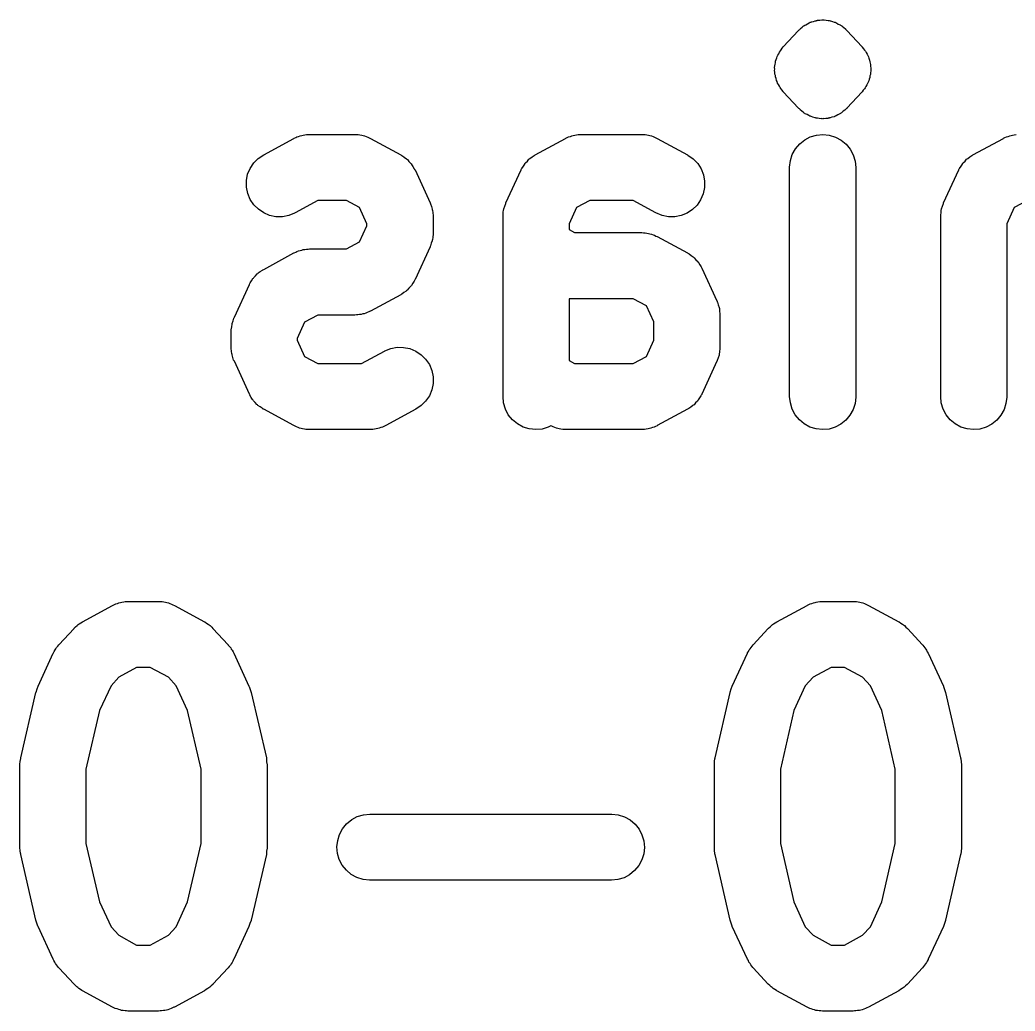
# Model space of a CAD drawing. Extents: x 69 to 230, y -100 to -50.
# Drawn here: x 106.575 to 110.343, y -59.063 to -55.313 of the extents above; entities that cross this region are included whole.
import ezdxf

# ---------------------------------------------------------------- set-up
doc = ezdxf.new("R2010")
doc.units = 0
doc.layers.add('BLACK', color=7, linetype='CONTINUOUS')

msp = doc.modelspace()

# ---------------------------------------------------------------- linework, layer by layer
at = {"layer": 'BLACK', "linetype": 'CONTINUOUS'}
for p, q in [((109.53, -55.3457), (109.536, -55.3411)), ((109.536, -55.3411), (109.542, -55.3361)), ((109.542, -55.3361), (109.544, -55.3349)), ((109.544, -55.3349), (109.546, -55.3335)), ((109.546, -55.3335), (109.548, -55.3324)), ((109.548, -55.3324), (109.55, -55.3311)), ((109.55, -55.3311), (109.557, -55.3278)), ((109.557, -55.3278), (109.563, -55.324)), ((109.563, -55.324), (109.565, -55.3233)), ((109.565, -55.3233), (109.567, -55.3222)), ((109.567, -55.3222), (109.57, -55.3216)), ((109.57, -55.3216), (109.572, -55.3206)), ((109.572, -55.3206), (109.579, -55.3187)), ((109.579, -55.3187), (109.586, -55.3162)), ((109.586, -55.3162), (109.589, -55.316)), ((109.589, -55.316), (109.591, -55.3153)), ((109.591, -55.3153), (109.593, -55.3151)), ((109.593, -55.3151), (109.595, -55.3145)), ((109.595, -55.3145), (109.603, -55.3141)), ((109.603, -55.3141), (109.611, -55.3131)), ((109.611, -55.3131), (109.613, -55.3133)), ((109.613, -55.3133), (109.615, -55.3131)), ((109.615, -55.3131), (109.617, -55.3133)), ((109.617, -55.3133), (109.62, -55.3132)), ((109.62, -55.3132), (109.627, -55.3143)), ((109.627, -55.3143), (109.635, -55.3148)), ((109.635, -55.3148), (109.637, -55.3154)), ((109.637, -55.3154), (109.639, -55.3156)), ((109.639, -55.3156), (109.642, -55.3163)), ((109.642, -55.3163), (109.644, -55.3166)), ((109.644, -55.3166), (109.651, -55.3192)), ((109.651, -55.3192), (109.658, -55.3212)), ((109.658, -55.3212), (109.661, -55.3222)), ((109.661, -55.3222), (109.663, -55.3229)), ((109.663, -55.3229), (109.665, -55.3239)), ((109.665, -55.3239), (109.667, -55.3247)), ((109.667, -55.3247), (109.673, -55.3286)), ((109.673, -55.3286), (109.68, -55.332)), ((109.68, -55.332), (109.682, -55.3334)), ((109.682, -55.3334), (109.684, -55.3345)), ((109.684, -55.3345), (109.686, -55.3359)), ((109.686, -55.3359), (109.688, -55.3371)), ((109.688, -55.3371), (109.694, -55.3422)), ((109.694, -55.3422), (109.7, -55.3468)), ((109.465, -55.4152), (109.522, -55.3533)), ((109.522, -55.3533), (109.524, -55.352)), ((109.524, -55.352), (109.525, -55.3505)), ((109.525, -55.3505), (109.527, -55.3488)), ((109.527, -55.3488), (109.529, -55.3473)), ((109.529, -55.3473), (109.53, -55.3457)), ((109.7, -55.3468), (109.701, -55.3486)), ((109.701, -55.3486), (109.703, -55.35)), ((109.703, -55.35), (109.704, -55.3518)), ((109.704, -55.3518), (109.706, -55.3533)), ((109.706, -55.3533), (109.763, -55.4152)), ((109.461, -55.4206), (109.465, -55.4152)), ((109.763, -55.4152), (109.764, -55.4165)), ((109.764, -55.4165), (109.768, -55.422)), ((109.438, -55.4632), (109.44, -55.4566)), ((109.44, -55.4566), (109.442, -55.4517)), ((109.442, -55.4517), (109.444, -55.4466)), ((109.444, -55.4466), (109.448, -55.4408)), ((109.448, -55.4408), (109.451, -55.4347)), ((109.451, -55.4347), (109.454, -55.4303)), ((109.454, -55.4303), (109.457, -55.4257)), ((109.457, -55.4257), (109.461, -55.4206)), ((109.768, -55.422), (109.773, -55.4271)), ((109.773, -55.4271), (109.776, -55.4318)), ((109.776, -55.4318), (109.779, -55.4362)), ((109.779, -55.4362), (109.782, -55.4423)), ((109.782, -55.4423), (109.785, -55.4482)), ((109.785, -55.4482), (109.787, -55.4533)), ((109.787, -55.4533), (109.789, -55.4583)), ((109.432, -55.4937), (109.433, -55.487)), ((109.433, -55.4991), (109.432, -55.4937)), ((109.433, -55.487), (109.434, -55.4802)), ((109.434, -55.4802), (109.435, -55.475)), ((109.435, -55.475), (109.436, -55.4696)), ((109.436, -55.4696), (109.438, -55.4632)), ((109.789, -55.4583), (109.791, -55.4648)), ((109.791, -55.4648), (109.793, -55.4713)), ((109.793, -55.4713), (109.794, -55.4767)), ((109.794, -55.4767), (109.795, -55.4819)), ((109.795, -55.4819), (109.795, -55.4887)), ((109.795, -55.4887), (109.796, -55.4954)), ((109.432, -55.5046), (109.433, -55.4991)), ((109.433, -55.5113), (109.432, -55.5046)), ((109.433, -55.5181), (109.433, -55.5113)), ((109.435, -55.5233), (109.433, -55.5181)), ((109.435, -55.5287), (109.435, -55.5233)), ((109.438, -55.5352), (109.435, -55.5287)), ((109.793, -55.5304), (109.79, -55.5368)), ((109.795, -55.5198), (109.793, -55.525)), ((109.793, -55.525), (109.793, -55.5304)), ((109.796, -55.5063), (109.795, -55.513)), ((109.795, -55.513), (109.795, -55.5198)), ((109.796, -55.4954), (109.796, -55.5009)), ((109.796, -55.5009), (109.796, -55.5063)), ((109.439, -55.5417), (109.438, -55.5352)), ((109.442, -55.5467), (109.439, -55.5417)), ((109.443, -55.5518), (109.442, -55.5467)), ((109.447, -55.5577), (109.443, -55.5518)), ((109.45, -55.5638), (109.447, -55.5577)), ((109.453, -55.5682), (109.45, -55.5638)), ((109.456, -55.5729), (109.453, -55.5682)), ((109.775, -55.5697), (109.772, -55.5743)), ((109.778, -55.5653), (109.775, -55.5697)), ((109.781, -55.5592), (109.778, -55.5653)), ((109.784, -55.5534), (109.781, -55.5592)), ((109.786, -55.5483), (109.784, -55.5534)), ((109.789, -55.5434), (109.786, -55.5483)), ((109.79, -55.5368), (109.789, -55.5434)), ((109.46, -55.578), (109.456, -55.5729)), ((109.464, -55.5835), (109.46, -55.578)), ((109.465, -55.5848), (109.464, -55.5835)), ((109.522, -55.6467), (109.465, -55.5848)), ((109.763, -55.5848), (109.706, -55.6467)), ((109.767, -55.5794), (109.763, -55.5848)), ((109.772, -55.5743), (109.767, -55.5794)), ((109.524, -55.6482), (109.522, -55.6467)), ((109.526, -55.65), (109.524, -55.6482)), ((109.527, -55.6514), (109.526, -55.65)), ((109.529, -55.6532), (109.527, -55.6514)), ((109.535, -55.6578), (109.529, -55.6532)), ((109.541, -55.6629), (109.535, -55.6578)), ((109.543, -55.6641), (109.541, -55.6629)), ((109.544, -55.6655), (109.543, -55.6641)), ((109.546, -55.6666), (109.544, -55.6655)), ((109.548, -55.668), (109.546, -55.6666)), ((109.555, -55.6714), (109.548, -55.668)), ((109.562, -55.6753), (109.555, -55.6714)), ((109.564, -55.676), (109.562, -55.6753)), ((109.566, -55.6771), (109.564, -55.676)), ((109.568, -55.6778), (109.566, -55.6771)), ((109.57, -55.6788), (109.568, -55.6778)), ((109.577, -55.6808), (109.57, -55.6788)), ((109.585, -55.6834), (109.577, -55.6808)), ((109.587, -55.6837), (109.585, -55.6834)), ((109.649, -55.6813), (109.642, -55.6838)), ((109.657, -55.6794), (109.649, -55.6813)), ((109.659, -55.6784), (109.657, -55.6794)), ((109.661, -55.6778), (109.659, -55.6784)), ((109.663, -55.6767), (109.661, -55.6778)), ((109.665, -55.676), (109.663, -55.6767)), ((109.672, -55.6722), (109.665, -55.676)), ((109.679, -55.6689), (109.672, -55.6722)), ((109.681, -55.6676), (109.679, -55.6689)), ((109.683, -55.6665), (109.681, -55.6676)), ((109.685, -55.6651), (109.683, -55.6665)), ((109.686, -55.6639), (109.685, -55.6651)), ((109.692, -55.6589), (109.686, -55.6639)), ((109.698, -55.6543), (109.692, -55.6589)), ((109.7, -55.6526), (109.698, -55.6543)), ((109.702, -55.6512), (109.7, -55.6526)), ((109.703, -55.6495), (109.702, -55.6512)), ((109.705, -55.648), (109.703, -55.6495)), ((109.706, -55.6467), (109.705, -55.648)), ((109.589, -55.6844), (109.587, -55.6837)), ((109.591, -55.6846), (109.589, -55.6844)), ((109.594, -55.6852), (109.591, -55.6846)), ((109.601, -55.6857), (109.594, -55.6852)), ((109.609, -55.6868), (109.601, -55.6857)), ((109.611, -55.6867), (109.609, -55.6868)), ((109.613, -55.6869), (109.611, -55.6867)), ((109.616, -55.6867), (109.613, -55.6869)), ((109.618, -55.6868), (109.616, -55.6867)), ((109.626, -55.6859), (109.618, -55.6868)), ((109.633, -55.6855), (109.626, -55.6859)), ((109.635, -55.6849), (109.633, -55.6855)), ((109.638, -55.6847), (109.635, -55.6849)), ((109.64, -55.684), (109.638, -55.6847)), ((109.642, -55.6838), (109.64, -55.684)), ((107.613, -55.7607), (107.619, -55.7585)), ((107.619, -55.7585), (107.624, -55.7559)), ((107.624, -55.7559), (107.63, -55.754)), ((107.63, -55.754), (107.636, -55.7515)), ((107.636, -55.7515), (107.642, -55.7505)), ((107.642, -55.7505), (107.647, -55.7488)), ((107.647, -55.7488), (107.654, -55.7482)), ((107.654, -55.7482), (107.66, -55.747)), ((107.66, -55.747), (107.666, -55.747)), ((107.666, -55.747), (107.671, -55.7464)), ((107.671, -55.7464), (107.843, -55.7464)), ((107.843, -55.7464), (107.845, -55.7464)), ((107.845, -55.7464), (107.85, -55.7471)), ((107.85, -55.7471), (107.856, -55.7471)), ((107.856, -55.7471), (107.862, -55.7484)), ((107.862, -55.7484), (107.869, -55.7492)), ((107.869, -55.7492), (107.874, -55.7509)), ((107.874, -55.7509), (107.88, -55.752)), ((107.88, -55.752), (107.886, -55.7546)), ((107.886, -55.7546), (107.892, -55.7565)), ((107.892, -55.7565), (107.897, -55.7593)), ((108.642, -55.7607), (108.647, -55.7585)), ((108.647, -55.7585), (108.652, -55.7559)), ((108.652, -55.7559), (108.659, -55.754)), ((108.659, -55.754), (108.665, -55.7515)), ((108.665, -55.7515), (108.67, -55.7505)), ((108.67, -55.7505), (108.676, -55.7488)), ((108.676, -55.7488), (108.682, -55.7482)), ((108.682, -55.7482), (108.689, -55.747)), ((108.689, -55.747), (108.694, -55.747)), ((108.694, -55.747), (108.7, -55.7464)), ((108.7, -55.7464), (108.929, -55.7464)), ((108.929, -55.7464), (108.93, -55.7464)), ((108.93, -55.7464), (108.936, -55.7471)), ((108.936, -55.7471), (108.942, -55.7471)), ((108.942, -55.7471), (108.948, -55.7484)), ((108.948, -55.7484), (108.955, -55.7492)), ((108.955, -55.7492), (108.96, -55.7509)), ((108.96, -55.7509), (108.966, -55.752)), ((108.966, -55.752), (108.972, -55.7546)), ((108.972, -55.7546), (108.978, -55.7565)), ((108.978, -55.7565), (108.983, -55.7593)), ((109.546, -55.7668), (109.567, -55.7555)), ((109.567, -55.7555), (109.591, -55.7486)), ((109.591, -55.7486), (109.615, -55.7464)), ((109.615, -55.7464), (109.639, -55.749)), ((109.639, -55.749), (109.663, -55.7562)), ((109.663, -55.7562), (109.684, -55.7678)), ((110.299, -55.7607), (110.304, -55.7585)), ((110.304, -55.7585), (110.31, -55.7559)), ((110.31, -55.7559), (110.316, -55.754)), ((110.316, -55.754), (110.322, -55.7515)), ((110.322, -55.7515), (110.327, -55.7505)), ((110.327, -55.7505), (110.333, -55.7488)), ((110.333, -55.7488), (110.339, -55.7482)), ((110.339, -55.7482), (110.346, -55.747)), ((107.498, -55.8234), (107.612, -55.7615)), ((107.612, -55.7615), (107.613, -55.7607)), ((107.897, -55.7593), (107.902, -55.7615)), ((107.902, -55.7615), (108.017, -55.8234)), ((108.526, -55.8234), (108.64, -55.7615)), ((108.64, -55.7615), (108.642, -55.7607)), ((108.983, -55.7593), (108.988, -55.7615)), ((108.988, -55.7615), (109.102, -55.8234)), ((109.511, -55.8008), (109.527, -55.7821)), ((109.527, -55.7821), (109.546, -55.7668)), ((109.684, -55.7678), (109.703, -55.7833)), ((109.703, -55.7833), (109.718, -55.8023)), ((110.183, -55.8234), (110.298, -55.7615)), ((110.298, -55.7615), (110.299, -55.7607)), ((107.477, -55.8371), (107.498, -55.8234)), ((108.017, -55.8234), (108.018, -55.8243)), ((108.018, -55.8243), (108.02, -55.8258)), ((108.02, -55.8258), (108.023, -55.8269)), ((108.023, -55.8269), (108.03, -55.8327)), ((108.03, -55.8327), (108.038, -55.8382)), ((108.506, -55.8371), (108.514, -55.8317)), ((108.514, -55.8317), (108.522, -55.826)), ((108.522, -55.826), (108.524, -55.8249)), ((108.524, -55.8249), (108.526, -55.8234)), ((109.102, -55.8234), (109.104, -55.8243)), ((109.104, -55.8243), (109.124, -55.8382)), ((109.492, -55.8454), (109.499, -55.8222)), ((109.499, -55.8222), (109.511, -55.8008)), ((109.718, -55.8023), (109.73, -55.8238)), ((109.73, -55.8238), (109.737, -55.8471)), ((110.163, -55.8371), (110.171, -55.8317)), ((110.171, -55.8317), (110.179, -55.826)), ((110.179, -55.826), (110.181, -55.8249)), ((110.181, -55.8249), (110.183, -55.8234)), ((107.447, -55.8747), (107.46, -55.8544)), ((107.46, -55.8544), (107.477, -55.8371)), ((108.038, -55.8382), (108.04, -55.8401)), ((108.04, -55.8401), (108.042, -55.8417)), ((108.042, -55.8417), (108.048, -55.8488)), ((108.048, -55.8488), (108.055, -55.8558)), ((108.055, -55.8558), (108.057, -55.858)), ((108.057, -55.858), (108.058, -55.8599)), ((108.058, -55.8599), (108.063, -55.8682)), ((108.063, -55.8682), (108.068, -55.8763)), ((108.475, -55.8747), (108.481, -55.8667)), ((108.481, -55.8667), (108.486, -55.8585)), ((108.486, -55.8585), (108.487, -55.8566)), ((108.487, -55.8566), (108.489, -55.8544)), ((108.489, -55.8544), (108.496, -55.8476)), ((108.496, -55.8476), (108.502, -55.8405)), ((108.502, -55.8405), (108.504, -55.8389)), ((108.504, -55.8389), (108.506, -55.8371)), ((109.124, -55.8382), (109.141, -55.8558)), ((109.141, -55.8558), (109.154, -55.8763)), ((109.489, -55.8697), (109.492, -55.8454)), ((109.489, -55.8714), (109.489, -55.8697)), ((109.489, -56.7381), (109.489, -55.8714)), ((109.737, -55.8471), (109.739, -55.8714)), ((109.739, -55.8714), (109.739, -56.7381)), ((110.132, -55.8747), (110.138, -55.8667)), ((110.138, -55.8667), (110.143, -55.8585)), ((110.143, -55.8585), (110.144, -55.8566)), ((110.144, -55.8566), (110.146, -55.8544)), ((110.146, -55.8544), (110.153, -55.8476)), ((110.153, -55.8476), (110.159, -55.8405)), ((110.159, -55.8405), (110.161, -55.8389)), ((110.161, -55.8389), (110.163, -55.8371)), ((107.433, -55.9212), (107.437, -55.8973)), ((107.437, -55.8973), (107.447, -55.8747)), ((108.068, -55.8763), (108.069, -55.8787)), ((108.069, -55.8787), (108.071, -55.8809)), ((108.071, -55.8809), (108.128, -56.0048)), ((108.415, -56.0048), (108.472, -55.8809)), ((108.472, -55.8809), (108.473, -55.8794)), ((108.473, -55.8794), (108.474, -55.8771)), ((108.474, -55.8771), (108.475, -55.8747)), ((109.154, -55.8763), (109.163, -55.899)), ((109.163, -55.899), (109.167, -55.923)), ((110.072, -56.0048), (110.129, -55.8809)), ((110.129, -55.8809), (110.13, -55.8794)), ((110.13, -55.8794), (110.131, -55.8771)), ((110.131, -55.8771), (110.132, -55.8747)), ((107.433, -55.9456), (107.433, -55.9212)), ((107.438, -55.9696), (107.433, -55.9456)), ((109.167, -55.923), (109.167, -55.9474)), ((107.447, -55.9921), (107.438, -55.9696)), ((109.162, -55.9712), (109.152, -55.9936)), ((109.167, -55.9474), (109.162, -55.9712)), ((107.46, -56.0124), (107.447, -55.9921)), ((107.478, -56.0297), (107.46, -56.0124)), ((107.703, -55.9964), (107.617, -56.0432)), ((107.811, -55.9964), (107.703, -55.9964)), ((107.861, -56.0234), (107.811, -55.9964)), ((108.128, -56.0048), (108.128, -56.0063)), ((108.128, -56.0063), (108.129, -56.008)), ((108.129, -56.008), (108.13, -56.0095)), ((108.13, -56.0095), (108.133, -56.0195)), ((108.133, -56.0195), (108.136, -56.0295)), ((108.407, -56.0278), (108.411, -56.0179)), ((108.411, -56.0179), (108.414, -56.0079)), ((108.414, -56.0079), (108.415, -56.0064)), ((108.415, -56.0064), (108.415, -56.0048)), ((108.732, -55.9964), (108.682, -56.0234)), ((108.897, -55.9964), (108.732, -55.9964)), ((108.983, -56.0432), (108.897, -55.9964)), ((109.139, -56.0138), (109.121, -56.0308)), ((109.152, -55.9936), (109.139, -56.0138)), ((110.064, -56.0278), (110.068, -56.0179)), ((110.068, -56.0179), (110.071, -56.0079)), ((110.071, -56.0079), (110.072, -56.0064)), ((110.072, -56.0064), (110.072, -56.0048)), ((110.389, -55.9964), (110.339, -56.0234)), ((107.498, -56.0433), (107.478, -56.0297)), ((107.52, -56.0528), (107.498, -56.0433)), ((107.544, -56.0577), (107.52, -56.0528)), ((107.569, -56.0578), (107.544, -56.0577)), ((107.593, -56.0532), (107.569, -56.0578)), ((107.615, -56.0441), (107.593, -56.0532)), ((107.617, -56.0432), (107.615, -56.0441)), ((107.889, -56.0846), (107.861, -56.0234)), ((108.136, -56.0295), (108.136, -56.0312)), ((108.136, -56.0312), (108.137, -56.0329)), ((108.137, -56.0329), (108.138, -56.0433)), ((108.138, -56.0433), (108.139, -56.0537)), ((108.139, -56.0537), (108.139, -56.0554)), ((108.139, -56.0554), (108.139, -56.0571)), ((108.139, -56.0571), (108.139, -56.119)), ((108.404, -56.052), (108.405, -56.0416)), ((108.404, -56.0537), (108.404, -56.052)), ((108.404, -56.0554), (108.404, -56.0537)), ((108.404, -56.0571), (108.404, -56.0554)), ((108.404, -56.7381), (108.404, -56.0571)), ((108.405, -56.0416), (108.406, -56.0312)), ((108.406, -56.0312), (108.407, -56.0295)), ((108.407, -56.0295), (108.407, -56.0278)), ((108.682, -56.0234), (108.654, -56.0846)), ((109.006, -56.0527), (108.983, -56.0432)), ((109.03, -56.0576), (109.006, -56.0527)), ((109.054, -56.0578), (109.03, -56.0576)), ((109.078, -56.0533), (109.054, -56.0578)), ((109.101, -56.0442), (109.078, -56.0533)), ((109.121, -56.0308), (109.101, -56.0442)), ((110.061, -56.052), (110.062, -56.0416)), ((110.061, -56.0537), (110.061, -56.052)), ((110.061, -56.0554), (110.061, -56.0537)), ((110.061, -56.0571), (110.061, -56.0554)), ((110.061, -56.7381), (110.061, -56.0571)), ((110.062, -56.0416), (110.063, -56.0312)), ((110.063, -56.0312), (110.064, -56.0295)), ((110.064, -56.0295), (110.064, -56.0278)), ((110.339, -56.0234), (110.311, -56.0846)), ((107.861, -56.1527), (107.889, -56.0916)), ((107.889, -56.0916), (107.889, -56.0846)), ((108.654, -56.0846), (108.654, -56.1065)), ((110.311, -56.0846), (110.311, -56.7381)), ((108.138, -56.1346), (108.137, -56.145)), ((108.139, -56.1242), (108.138, -56.1346)), ((108.139, -56.119), (108.139, -56.1208)), ((108.139, -56.1208), (108.139, -56.1225)), ((108.139, -56.1225), (108.139, -56.1242)), ((108.654, -56.1065), (108.675, -56.1179)), ((108.675, -56.1179), (108.929, -56.1179)), ((108.929, -56.1179), (108.93, -56.1179)), ((108.93, -56.1179), (108.936, -56.1185)), ((108.936, -56.1185), (108.942, -56.1186)), ((108.942, -56.1186), (108.948, -56.1199)), ((108.948, -56.1199), (108.955, -56.1206)), ((108.955, -56.1206), (108.96, -56.1223)), ((108.96, -56.1223), (108.966, -56.1235)), ((108.966, -56.1235), (108.972, -56.126)), ((108.972, -56.126), (108.978, -56.128)), ((108.978, -56.128), (108.983, -56.1307)), ((108.983, -56.1307), (108.988, -56.1329)), ((108.988, -56.1329), (109.102, -56.1948)), ((107.811, -56.1798), (107.861, -56.1527)), ((108.128, -56.1714), (108.071, -56.2952)), ((108.129, -56.1683), (108.128, -56.1698)), ((108.128, -56.1698), (108.128, -56.1714)), ((108.132, -56.1583), (108.129, -56.1683)), ((108.136, -56.1484), (108.132, -56.1583)), ((108.137, -56.145), (108.136, -56.1467)), ((108.136, -56.1467), (108.136, -56.1484)), ((107.498, -56.2568), (107.612, -56.1948)), ((107.612, -56.1948), (107.613, -56.194)), ((107.613, -56.194), (107.619, -56.1919)), ((107.619, -56.1919), (107.624, -56.1892)), ((107.624, -56.1892), (107.63, -56.1873)), ((107.63, -56.1873), (107.636, -56.1849)), ((107.636, -56.1849), (107.642, -56.1838)), ((107.642, -56.1838), (107.647, -56.1821)), ((107.647, -56.1821), (107.654, -56.1815)), ((107.654, -56.1815), (107.66, -56.1803)), ((107.66, -56.1803), (107.666, -56.1803)), ((107.666, -56.1803), (107.671, -56.1798)), ((107.671, -56.1798), (107.811, -56.1798)), ((109.102, -56.1948), (109.104, -56.1957)), ((109.104, -56.1957), (109.106, -56.1972)), ((109.106, -56.1972), (109.108, -56.1983)), ((109.108, -56.1983), (109.116, -56.2041)), ((109.116, -56.2041), (109.124, -56.2096)), ((109.124, -56.2096), (109.126, -56.2115)), ((109.126, -56.2115), (109.128, -56.2131)), ((109.128, -56.2131), (109.134, -56.2203)), ((109.134, -56.2203), (109.141, -56.2272)), ((109.141, -56.2272), (109.142, -56.2294)), ((109.142, -56.2294), (109.144, -56.2313)), ((109.144, -56.2313), (109.149, -56.2396)), ((109.149, -56.2396), (109.154, -56.2477)), ((109.154, -56.2477), (109.155, -56.2501)), ((107.46, -56.2877), (107.467, -56.2809)), ((107.467, -56.2809), (107.473, -56.2738)), ((107.473, -56.2738), (107.476, -56.2723)), ((107.476, -56.2723), (107.477, -56.2704)), ((107.477, -56.2704), (107.485, -56.265)), ((107.485, -56.265), (107.493, -56.2593)), ((107.493, -56.2593), (107.495, -56.2582)), ((107.495, -56.2582), (107.498, -56.2568)), ((109.155, -56.2501), (109.156, -56.2524)), ((109.156, -56.2524), (109.213, -56.3762)), ((107.387, -56.4381), (107.444, -56.3143)), ((107.444, -56.3127), (107.446, -56.3105)), ((107.444, -56.3143), (107.444, -56.3127)), ((107.446, -56.3105), (107.447, -56.3081)), ((107.447, -56.3081), (107.452, -56.3001)), ((107.452, -56.3001), (107.457, -56.2918)), ((107.457, -56.2918), (107.459, -56.2899)), ((107.459, -56.2899), (107.46, -56.2877)), ((108.054, -56.3218), (108.047, -56.3286)), ((108.056, -56.3196), (108.054, -56.3218)), ((108.057, -56.3177), (108.056, -56.3196)), ((108.062, -56.3095), (108.057, -56.3177)), ((108.068, -56.3015), (108.062, -56.3095)), ((108.069, -56.2991), (108.068, -56.3015)), ((108.07, -56.2968), (108.069, -56.2991)), ((108.071, -56.2952), (108.07, -56.2968)), ((108.017, -56.3528), (107.902, -56.4147)), ((108.019, -56.3513), (108.017, -56.3528)), ((108.021, -56.3502), (108.019, -56.3513)), ((108.029, -56.3445), (108.021, -56.3502)), ((108.037, -56.3391), (108.029, -56.3445)), ((108.039, -56.3373), (108.037, -56.3391)), ((108.041, -56.3357), (108.039, -56.3373)), ((108.047, -56.3286), (108.041, -56.3357)), ((108.654, -56.3679), (108.654, -56.6017)), ((108.897, -56.3679), (108.654, -56.3679)), ((108.947, -56.3949), (108.897, -56.3679)), ((108.975, -56.456), (108.947, -56.3949)), ((109.213, -56.3762), (109.214, -56.3778)), ((109.214, -56.3778), (109.215, -56.3794)), ((109.215, -56.3794), (109.216, -56.3809)), ((109.216, -56.3809), (109.219, -56.391)), ((109.219, -56.391), (109.222, -56.4009)), ((107.703, -56.4298), (107.653, -56.4568)), ((107.843, -56.4298), (107.703, -56.4298)), ((107.849, -56.4292), (107.843, -56.4298)), ((107.854, -56.4292), (107.849, -56.4292)), ((107.861, -56.428), (107.854, -56.4292)), ((107.867, -56.4274), (107.861, -56.428)), ((107.873, -56.4257), (107.867, -56.4274)), ((107.878, -56.4246), (107.873, -56.4257)), ((107.884, -56.4222), (107.878, -56.4246)), ((107.89, -56.4203), (107.884, -56.4222)), ((107.896, -56.4176), (107.89, -56.4203)), ((107.901, -56.4155), (107.896, -56.4176)), ((107.902, -56.4147), (107.901, -56.4155)), ((109.222, -56.4009), (109.222, -56.4026)), ((109.222, -56.4026), (109.223, -56.4043)), ((109.223, -56.4043), (109.224, -56.4147)), ((109.224, -56.4147), (109.225, -56.4251)), ((109.225, -56.4251), (109.225, -56.4269)), ((109.225, -56.4269), (109.225, -56.4286)), ((109.225, -56.4286), (109.225, -56.5524)), ((107.377, -56.4749), (107.378, -56.4645)), ((107.378, -56.4611), (107.382, -56.4512)), ((107.378, -56.4628), (107.378, -56.4611)), ((107.378, -56.4645), (107.378, -56.4628)), ((107.382, -56.4512), (107.385, -56.4412)), ((107.385, -56.4412), (107.386, -56.4397)), ((107.386, -56.4397), (107.387, -56.4381)), ((107.653, -56.4568), (107.625, -56.5179)), ((108.975, -56.5249), (108.975, -56.456)), ((107.375, -56.4853), (107.377, -56.4749)), ((107.375, -56.487), (107.375, -56.4853)), ((107.375, -56.4887), (107.375, -56.487)), ((107.375, -56.4905), (107.375, -56.4887)), ((107.375, -56.5524), (107.375, -56.4905)), ((107.625, -56.5179), (107.625, -56.5249)), ((107.625, -56.5249), (107.653, -56.5861)), ((108.947, -56.5861), (108.975, -56.5249)), ((107.375, -56.5541), (107.375, -56.5524)), ((107.375, -56.5558), (107.375, -56.5541)), ((107.376, -56.5662), (107.375, -56.5558)), ((107.377, -56.5767), (107.376, -56.5662)), ((107.378, -56.5783), (107.377, -56.5767)), ((107.378, -56.58), (107.378, -56.5783)), ((107.381, -56.59), (107.378, -56.58)), ((107.653, -56.5861), (107.703, -56.6131)), ((107.868, -56.6131), (107.955, -56.5663)), ((107.955, -56.5663), (107.956, -56.5655)), ((107.956, -56.5655), (107.979, -56.5563)), ((107.979, -56.5563), (108.003, -56.5517)), ((108.003, -56.5517), (108.027, -56.5519)), ((108.027, -56.5519), (108.051, -56.5568)), ((108.051, -56.5568), (108.074, -56.5662)), ((108.074, -56.5662), (108.094, -56.5798)), ((108.094, -56.5798), (108.111, -56.5971)), ((108.897, -56.6131), (108.947, -56.5861)), ((109.222, -56.5817), (109.218, -56.5916)), ((109.223, -56.568), (109.222, -56.5784)), ((109.222, -56.5784), (109.222, -56.58)), ((109.222, -56.58), (109.222, -56.5817)), ((109.225, -56.5576), (109.223, -56.568)), ((109.225, -56.5524), (109.225, -56.5541)), ((109.225, -56.5541), (109.225, -56.5558)), ((109.225, -56.5558), (109.225, -56.5576)), ((107.384, -56.6), (107.381, -56.59)), ((107.385, -56.6015), (107.384, -56.6)), ((107.386, -56.6032), (107.385, -56.6015)), ((107.387, -56.6048), (107.386, -56.6032)), ((107.444, -56.7286), (107.387, -56.6048)), ((107.703, -56.6131), (107.868, -56.6131)), ((108.111, -56.5971), (108.125, -56.6174)), ((108.125, -56.6174), (108.134, -56.64)), ((108.654, -56.6017), (108.675, -56.6131)), ((108.675, -56.6131), (108.897, -56.6131)), ((109.213, -56.6048), (109.156, -56.7286)), ((109.214, -56.6031), (109.213, -56.6048)), ((109.215, -56.6016), (109.214, -56.6031)), ((109.218, -56.5916), (109.215, -56.6016)), ((108.134, -56.64), (108.139, -56.6639)), ((108.139, -56.6883), (108.134, -56.7122)), ((108.139, -56.6639), (108.139, -56.6883)), ((107.445, -56.7308), (107.444, -56.7286)), ((107.446, -56.7332), (107.445, -56.7308)), ((107.451, -56.7413), (107.446, -56.7332)), ((108.125, -56.7348), (108.111, -56.7551)), ((108.134, -56.7122), (108.125, -56.7348)), ((108.406, -56.7624), (108.404, -56.7381)), ((109.153, -56.7348), (109.148, -56.7428)), ((109.154, -56.7324), (109.153, -56.7348)), ((109.156, -56.7302), (109.154, -56.7324)), ((109.156, -56.7286), (109.156, -56.7302)), ((109.492, -56.7624), (109.489, -56.7381)), ((109.739, -56.7381), (109.739, -56.7398)), ((110.063, -56.7624), (110.061, -56.7381)), ((110.311, -56.7381), (110.311, -56.7398)), ((107.456, -56.7496), (107.451, -56.7413)), ((107.458, -56.7516), (107.456, -56.7496)), ((107.459, -56.7538), (107.458, -56.7516)), ((107.466, -56.7607), (107.459, -56.7538)), ((107.472, -56.7679), (107.466, -56.7607)), ((107.474, -56.7694), (107.472, -56.7679)), ((107.476, -56.7713), (107.474, -56.7694)), ((107.484, -56.7768), (107.476, -56.7713)), ((108.094, -56.7724), (108.074, -56.7861)), ((108.111, -56.7551), (108.094, -56.7724)), ((108.413, -56.7857), (108.406, -56.7624)), ((109.123, -56.7724), (109.115, -56.7778)), ((109.124, -56.7706), (109.123, -56.7724)), ((109.127, -56.769), (109.124, -56.7706)), ((109.133, -56.7619), (109.127, -56.769)), ((109.14, -56.7551), (109.133, -56.7619)), ((109.141, -56.7529), (109.14, -56.7551)), ((109.143, -56.751), (109.141, -56.7529)), ((109.148, -56.7428), (109.143, -56.751)), ((109.499, -56.7857), (109.492, -56.7624)), ((109.737, -56.7641), (109.729, -56.7873)), ((109.739, -56.7398), (109.737, -56.7641)), ((110.07, -56.7857), (110.063, -56.7624)), ((110.308, -56.7641), (110.301, -56.7873)), ((110.311, -56.7398), (110.308, -56.7641)), ((107.492, -56.7826), (107.484, -56.7768)), ((107.494, -56.7838), (107.492, -56.7826)), ((107.496, -56.7853), (107.494, -56.7838)), ((107.498, -56.7861), (107.496, -56.7853)), ((107.612, -56.848), (107.498, -56.7861)), ((108.074, -56.7861), (107.96, -56.848)), ((108.424, -56.8073), (108.413, -56.7857)), ((108.44, -56.8262), (108.424, -56.8073)), ((109.102, -56.7861), (108.988, -56.848)), ((109.105, -56.7846), (109.102, -56.7861)), ((109.107, -56.7835), (109.105, -56.7846)), ((109.115, -56.7778), (109.107, -56.7835)), ((109.51, -56.8073), (109.499, -56.7857)), ((109.526, -56.8262), (109.51, -56.8073)), ((109.717, -56.8087), (109.702, -56.8274)), ((109.729, -56.7873), (109.717, -56.8087)), ((110.082, -56.8073), (110.07, -56.7857)), ((110.097, -56.8262), (110.082, -56.8073)), ((110.289, -56.8087), (110.273, -56.8274)), ((110.301, -56.7873), (110.289, -56.8087)), ((107.617, -56.8502), (107.612, -56.848)), ((107.622, -56.853), (107.617, -56.8502)), ((107.953, -56.851), (107.948, -56.8537)), ((107.958, -56.8488), (107.953, -56.851)), ((107.96, -56.848), (107.958, -56.8488)), ((108.459, -56.8417), (108.44, -56.8262)), ((108.48, -56.8533), (108.459, -56.8417)), ((108.585, -56.8488), (108.575, -56.854)), ((108.589, -56.8502), (108.585, -56.8488)), ((108.594, -56.853), (108.589, -56.8502)), ((108.981, -56.851), (108.976, -56.8537)), ((108.987, -56.8488), (108.981, -56.851)), ((108.988, -56.848), (108.987, -56.8488)), ((109.544, -56.8417), (109.526, -56.8262)), ((109.566, -56.8533), (109.544, -56.8417)), ((109.683, -56.8427), (109.661, -56.854)), ((109.702, -56.8274), (109.683, -56.8427)), ((110.116, -56.8417), (110.097, -56.8262)), ((110.137, -56.8533), (110.116, -56.8417)), ((110.254, -56.8427), (110.233, -56.854)), ((110.273, -56.8274), (110.254, -56.8427)), ((107.628, -56.855), (107.622, -56.853)), ((107.634, -56.8575), (107.628, -56.855)), ((107.64, -56.8586), (107.634, -56.8575)), ((107.645, -56.8604), (107.64, -56.8586)), ((107.652, -56.8611), (107.645, -56.8604)), ((107.658, -56.8624), (107.652, -56.8611)), ((107.664, -56.8624), (107.658, -56.8624)), ((107.67, -56.8631), (107.664, -56.8624)), ((107.671, -56.8631), (107.67, -56.8631)), ((107.9, -56.8631), (107.671, -56.8631)), ((107.906, -56.8625), (107.9, -56.8631)), ((107.911, -56.8626), (107.906, -56.8625)), ((107.918, -56.8613), (107.911, -56.8626)), ((107.924, -56.8607), (107.918, -56.8613)), ((107.93, -56.8591), (107.924, -56.8607)), ((107.935, -56.858), (107.93, -56.8591)), ((107.941, -56.8555), (107.935, -56.858)), ((107.948, -56.8537), (107.941, -56.8555)), ((108.503, -56.8605), (108.48, -56.8533)), ((108.528, -56.8631), (108.503, -56.8605)), ((108.552, -56.8609), (108.528, -56.8631)), ((108.575, -56.854), (108.552, -56.8609)), ((108.6, -56.855), (108.594, -56.853)), ((108.606, -56.8575), (108.6, -56.855)), ((108.611, -56.8586), (108.606, -56.8575)), ((108.617, -56.8604), (108.611, -56.8586)), ((108.623, -56.8611), (108.617, -56.8604)), ((108.63, -56.8624), (108.623, -56.8611)), ((108.635, -56.8624), (108.63, -56.8624)), ((108.641, -56.8631), (108.635, -56.8624)), ((108.643, -56.8631), (108.641, -56.8631)), ((108.929, -56.8631), (108.643, -56.8631)), ((108.934, -56.8625), (108.929, -56.8631)), ((108.94, -56.8626), (108.934, -56.8625)), ((108.946, -56.8613), (108.94, -56.8626)), ((108.953, -56.8607), (108.946, -56.8613)), ((108.958, -56.8591), (108.953, -56.8607)), ((108.964, -56.858), (108.958, -56.8591)), ((108.97, -56.8555), (108.964, -56.858)), ((108.976, -56.8537), (108.97, -56.8555)), ((109.589, -56.8605), (109.566, -56.8533)), ((109.613, -56.8631), (109.589, -56.8605)), ((109.638, -56.8609), (109.613, -56.8631)), ((109.661, -56.854), (109.638, -56.8609)), ((110.161, -56.8605), (110.137, -56.8533)), ((110.185, -56.8631), (110.161, -56.8605)), ((110.209, -56.8609), (110.185, -56.8631)), ((110.233, -56.854), (110.209, -56.8609)), ((106.812, -57.5901), (106.926, -57.5282)), ((106.926, -57.5282), (106.928, -57.5274)), ((106.928, -57.5274), (106.933, -57.5252)), ((106.933, -57.5252), (106.938, -57.5225)), ((106.938, -57.5225), (106.944, -57.5206)), ((106.944, -57.5206), (106.95, -57.5182)), ((106.95, -57.5182), (106.956, -57.5171)), ((106.956, -57.5171), (106.961, -57.5155)), ((106.961, -57.5155), (106.968, -57.5148)), ((106.968, -57.5148), (106.974, -57.5136)), ((106.974, -57.5136), (106.98, -57.5137)), ((106.98, -57.5137), (106.986, -57.5131)), ((106.986, -57.5131), (107.1, -57.5131)), ((107.1, -57.5131), (107.102, -57.5131)), ((107.102, -57.5131), (107.107, -57.5137)), ((107.107, -57.5137), (107.113, -57.5138)), ((107.113, -57.5138), (107.12, -57.5151)), ((107.12, -57.5151), (107.126, -57.5158)), ((107.126, -57.5158), (107.131, -57.5176)), ((107.131, -57.5176), (107.137, -57.5187)), ((107.137, -57.5187), (107.143, -57.5212)), ((107.143, -57.5212), (107.149, -57.5232)), ((107.149, -57.5232), (107.154, -57.526)), ((107.154, -57.526), (107.16, -57.5282)), ((107.16, -57.5282), (107.274, -57.5901)), ((109.44, -57.5901), (109.555, -57.5282)), ((109.555, -57.5282), (109.556, -57.5274)), ((109.556, -57.5274), (109.562, -57.5252)), ((109.562, -57.5252), (109.567, -57.5225)), ((109.567, -57.5225), (109.573, -57.5206)), ((109.573, -57.5206), (109.579, -57.5182)), ((109.579, -57.5182), (109.585, -57.5171)), ((109.585, -57.5171), (109.59, -57.5155)), ((109.59, -57.5155), (109.596, -57.5148)), ((109.596, -57.5148), (109.603, -57.5136)), ((109.603, -57.5136), (109.609, -57.5137)), ((109.609, -57.5137), (109.614, -57.5131)), ((109.614, -57.5131), (109.729, -57.5131)), ((109.729, -57.5131), (109.73, -57.5131)), ((109.73, -57.5131), (109.736, -57.5137)), ((109.736, -57.5137), (109.742, -57.5138)), ((109.742, -57.5138), (109.748, -57.5151)), ((109.748, -57.5151), (109.755, -57.5158)), ((109.755, -57.5158), (109.76, -57.5176)), ((109.76, -57.5176), (109.766, -57.5187)), ((109.766, -57.5187), (109.772, -57.5212)), ((109.772, -57.5212), (109.778, -57.5232)), ((109.778, -57.5232), (109.783, -57.526)), ((109.783, -57.526), (109.788, -57.5282)), ((109.788, -57.5282), (109.902, -57.5901)), ((106.786, -57.609), (106.792, -57.6037)), ((106.792, -57.6037), (106.796, -57.6011)), ((106.796, -57.6011), (106.799, -57.598)), ((106.799, -57.598), (106.806, -57.5943)), ((106.806, -57.5943), (106.812, -57.5901)), ((107.274, -57.5901), (107.275, -57.5909)), ((107.275, -57.5909), (107.281, -57.5952)), ((107.281, -57.5952), (107.288, -57.599)), ((107.288, -57.599), (107.291, -57.6022)), ((107.291, -57.6022), (107.295, -57.6049)), ((107.295, -57.6049), (107.301, -57.6102)), ((109.415, -57.609), (109.42, -57.6037)), ((109.42, -57.6037), (109.424, -57.6011)), ((109.424, -57.6011), (109.428, -57.598)), ((109.428, -57.598), (109.434, -57.5943)), ((109.434, -57.5943), (109.44, -57.5901)), ((109.902, -57.5901), (109.904, -57.5909)), ((109.904, -57.5909), (109.91, -57.5952)), ((109.91, -57.5952), (109.916, -57.599)), ((109.916, -57.599), (109.92, -57.6022)), ((109.92, -57.6022), (109.924, -57.6049)), ((109.924, -57.6049), (109.929, -57.6102)), ((106.722, -57.6771), (106.78, -57.6152)), ((106.78, -57.6152), (106.781, -57.6139)), ((106.781, -57.6139), (106.786, -57.609)), ((107.301, -57.6102), (107.306, -57.6152)), ((107.306, -57.6152), (107.363, -57.6771)), ((109.351, -57.6771), (109.408, -57.6152)), ((109.408, -57.6152), (109.409, -57.6139)), ((109.409, -57.6139), (109.415, -57.609)), ((109.929, -57.6102), (109.935, -57.6152)), ((109.935, -57.6152), (109.992, -57.6771)), ((106.719, -57.6823), (106.722, -57.6771)), ((107.363, -57.6771), (107.364, -57.6784)), ((107.364, -57.6784), (107.368, -57.6836)), ((109.347, -57.6823), (109.351, -57.6771)), ((109.992, -57.6771), (109.993, -57.6784)), ((109.993, -57.6784), (109.997, -57.6836)), ((106.644, -57.8333), (106.701, -57.7095)), ((106.701, -57.7095), (106.702, -57.7079)), ((106.702, -57.7079), (106.705, -57.7024)), ((106.705, -57.7024), (106.708, -57.6966)), ((106.708, -57.6966), (106.711, -57.692)), ((106.711, -57.692), (106.714, -57.6871)), ((106.714, -57.6871), (106.719, -57.6823)), ((107.368, -57.6836), (107.373, -57.6885)), ((107.373, -57.6885), (107.375, -57.6934)), ((107.375, -57.6934), (107.379, -57.6981)), ((107.379, -57.6981), (107.382, -57.7039)), ((107.382, -57.7039), (107.385, -57.7095)), ((107.385, -57.7095), (107.442, -57.8333)), ((109.272, -57.8333), (109.329, -57.7095)), ((109.329, -57.7095), (109.33, -57.7079)), ((109.33, -57.7079), (109.333, -57.7024)), ((109.333, -57.7024), (109.336, -57.6966)), ((109.336, -57.6966), (109.34, -57.692)), ((109.34, -57.692), (109.343, -57.6871)), ((109.343, -57.6871), (109.347, -57.6823)), ((109.997, -57.6836), (110.001, -57.6885)), ((110.001, -57.6885), (110.004, -57.6934)), ((110.004, -57.6934), (110.007, -57.6981)), ((110.007, -57.6981), (110.01, -57.7039)), ((110.01, -57.7039), (110.013, -57.7095)), ((110.013, -57.7095), (110.071, -57.8333)), ((107.017, -57.7631), (106.949, -57.8)), ((107.068, -57.7631), (107.017, -57.7631)), ((107.137, -57.8), (107.068, -57.7631)), ((109.646, -57.7631), (109.578, -57.8)), ((109.697, -57.7631), (109.646, -57.7631)), ((109.765, -57.8), (109.697, -57.7631)), ((106.949, -57.8), (106.92, -57.8322)), ((107.166, -57.8322), (107.137, -57.8)), ((109.578, -57.8), (109.548, -57.8322)), ((109.795, -57.8322), (109.765, -57.8)), ((106.578, -58.1052), (106.635, -57.8576)), ((106.635, -57.8576), (106.636, -57.8564)), ((106.636, -57.8559), (106.64, -57.8445)), ((106.636, -57.8564), (106.636, -57.8559)), ((106.636, -57.8564), (106.636, -57.8564)), ((106.636, -57.8564), (106.636, -57.8564)), ((106.64, -57.8445), (106.644, -57.8333)), ((106.92, -57.8322), (106.876, -57.9264)), ((107.21, -57.9264), (107.166, -57.8322)), ((107.442, -57.8333), (107.443, -57.8345)), ((107.443, -57.8345), (107.443, -57.8345)), ((107.443, -57.8345), (107.443, -57.8345)), ((107.443, -57.8345), (107.443, -57.8349)), ((107.443, -57.8349), (107.447, -57.8462)), ((107.447, -57.8462), (107.45, -57.8576)), ((107.45, -57.8576), (107.508, -58.1052)), ((109.207, -58.1052), (109.264, -57.8576)), ((109.264, -57.8559), (109.268, -57.8445)), ((109.264, -57.8564), (109.264, -57.8559)), ((109.264, -57.8576), (109.264, -57.8564)), ((109.264, -57.8564), (109.264, -57.8564)), ((109.264, -57.8564), (109.264, -57.8564)), ((109.268, -57.8445), (109.272, -57.8333)), ((109.548, -57.8322), (109.505, -57.9264)), ((109.838, -57.9264), (109.795, -57.8322)), ((110.071, -57.8333), (110.071, -57.8345)), ((110.071, -57.8345), (110.071, -57.8345)), ((110.071, -57.8345), (110.071, -57.8345)), ((110.071, -57.8345), (110.071, -57.8349)), ((110.071, -57.8349), (110.075, -57.8463)), ((110.075, -57.8463), (110.079, -57.8576)), ((110.079, -57.8576), (110.136, -58.1052)), ((106.876, -57.9264), (106.825, -58.1476)), ((107.261, -58.1476), (107.21, -57.9264)), ((109.505, -57.9264), (109.454, -58.1476)), ((109.889, -58.1476), (109.838, -57.9264)), ((106.575, -58.1294), (106.576, -58.1184)), ((106.575, -58.1305), (106.575, -58.1294)), ((106.575, -58.1316), (106.575, -58.1305)), ((106.575, -58.1333), (106.575, -58.1316)), ((106.576, -58.1184), (106.578, -58.1073)), ((106.578, -58.1063), (106.578, -58.1052)), ((106.578, -58.1073), (106.578, -58.1063)), ((107.508, -58.1052), (107.508, -58.1069)), ((107.508, -58.1069), (107.508, -58.108)), ((107.508, -58.108), (107.508, -58.1091)), ((107.508, -58.1091), (107.509, -58.1201)), ((107.509, -58.1201), (107.511, -58.1312)), ((107.511, -58.1312), (107.511, -58.1322)), ((107.511, -58.1322), (107.511, -58.1333)), ((109.204, -58.1294), (109.205, -58.1184)), ((109.204, -58.1305), (109.204, -58.1294)), ((109.204, -58.1316), (109.204, -58.1305)), ((109.204, -58.1333), (109.204, -58.1316)), ((109.205, -58.1184), (109.206, -58.1073)), ((109.206, -58.1073), (109.207, -58.1063)), ((109.207, -58.1063), (109.207, -58.1052)), ((110.136, -58.1052), (110.136, -58.1069)), ((110.136, -58.1069), (110.137, -58.108)), ((110.137, -58.108), (110.137, -58.1091)), ((110.137, -58.1091), (110.138, -58.1201)), ((110.138, -58.1201), (110.139, -58.1312)), ((110.139, -58.1312), (110.139, -58.1322)), ((110.139, -58.1322), (110.139, -58.1333)), ((106.575, -58.4429), (106.575, -58.1333)), ((106.825, -58.1476), (106.825, -58.4286)), ((107.261, -58.4286), (107.261, -58.1476)), ((107.511, -58.1333), (107.511, -58.4429)), ((109.204, -58.4429), (109.204, -58.1333)), ((109.454, -58.1476), (109.454, -58.4286)), ((109.889, -58.4286), (109.889, -58.1476)), ((110.139, -58.1333), (110.139, -58.4429)), ((107.852, -58.3273), (107.876, -58.3202)), ((107.876, -58.3202), (107.9, -58.3179)), ((107.9, -58.3179), (108.814, -58.3179)), ((108.814, -58.3179), (108.816, -58.3179)), ((108.816, -58.3179), (108.84, -58.3206)), ((108.84, -58.3206), (108.864, -58.328)), ((107.796, -58.373), (107.812, -58.3542)), ((107.812, -58.3542), (107.831, -58.3387)), ((107.831, -58.3387), (107.852, -58.3273)), ((108.864, -58.328), (108.885, -58.3397)), ((108.885, -58.3397), (108.904, -58.3554)), ((108.904, -58.3554), (108.919, -58.3744)), ((107.778, -58.4177), (107.785, -58.3944)), ((107.785, -58.3944), (107.796, -58.373)), ((108.919, -58.3744), (108.93, -58.396)), ((108.93, -58.396), (108.937, -58.4194)), ((106.825, -58.4286), (106.876, -58.6498)), ((107.21, -58.6498), (107.261, -58.4286)), ((107.775, -58.442), (107.778, -58.4177)), ((108.937, -58.4194), (108.939, -58.4437)), ((109.454, -58.4286), (109.505, -58.6498)), ((109.838, -58.6498), (109.889, -58.4286)), ((106.575, -58.4439), (106.575, -58.4429)), ((106.575, -58.445), (106.575, -58.4439)), ((106.576, -58.4561), (106.575, -58.445)), ((106.577, -58.4671), (106.576, -58.4561)), ((106.578, -58.4682), (106.577, -58.4671)), ((106.578, -58.4693), (106.578, -58.4682)), ((106.578, -58.471), (106.578, -58.4693)), ((106.635, -58.7186), (106.578, -58.471)), ((107.508, -58.471), (107.45, -58.7186)), ((107.509, -58.4578), (107.508, -58.4688)), ((107.508, -58.4688), (107.508, -58.4699)), ((107.508, -58.4699), (107.508, -58.471)), ((107.511, -58.4468), (107.509, -58.4578)), ((107.511, -58.4429), (107.511, -58.4446)), ((107.511, -58.4446), (107.511, -58.4457)), ((107.511, -58.4457), (107.511, -58.4468)), ((107.777, -58.4663), (107.775, -58.442)), ((107.784, -58.4897), (107.777, -58.4663)), ((108.937, -58.468), (108.93, -58.4913)), ((108.939, -58.4437), (108.937, -58.468)), ((109.204, -58.4439), (109.204, -58.4429)), ((109.204, -58.445), (109.204, -58.4439)), ((109.205, -58.4561), (109.204, -58.445)), ((109.206, -58.4671), (109.205, -58.4561)), ((109.206, -58.4682), (109.206, -58.4671)), ((109.206, -58.4693), (109.206, -58.4682)), ((109.207, -58.471), (109.206, -58.4693)), ((109.264, -58.7186), (109.207, -58.471)), ((110.136, -58.471), (110.079, -58.7186)), ((110.137, -58.4688), (110.136, -58.4699)), ((110.136, -58.4699), (110.136, -58.471)), ((110.138, -58.4578), (110.137, -58.4688)), ((110.139, -58.4468), (110.138, -58.4578)), ((110.139, -58.4429), (110.139, -58.4446)), ((110.139, -58.4446), (110.139, -58.4457)), ((110.139, -58.4457), (110.139, -58.4468)), ((107.795, -58.5113), (107.784, -58.4897)), ((108.93, -58.4913), (108.918, -58.5128)), ((107.811, -58.5303), (107.795, -58.5113)), ((107.829, -58.546), (107.811, -58.5303)), ((107.851, -58.5577), (107.829, -58.546)), ((108.902, -58.5316), (108.883, -58.547)), ((108.918, -58.5128), (108.902, -58.5316)), ((107.874, -58.5651), (107.851, -58.5577)), ((107.898, -58.5678), (107.874, -58.5651)), ((107.9, -58.5679), (107.898, -58.5678)), ((108.814, -58.5679), (107.9, -58.5679)), ((108.839, -58.5655), (108.814, -58.5679)), ((108.862, -58.5584), (108.839, -58.5655)), ((108.883, -58.547), (108.862, -58.5584)), ((106.876, -58.6498), (106.92, -58.744)), ((107.166, -58.744), (107.21, -58.6498)), ((109.505, -58.6498), (109.548, -58.744)), ((109.795, -58.744), (109.838, -58.6498)), ((106.639, -58.73), (106.635, -58.7186)), ((106.643, -58.7413), (106.639, -58.73)), ((107.446, -58.7317), (107.442, -58.7429)), ((107.45, -58.7203), (107.446, -58.7317)), ((107.45, -58.7186), (107.45, -58.7198)), ((107.45, -58.7198), (107.45, -58.7198)), ((107.45, -58.7198), (107.45, -58.7198)), ((107.45, -58.7198), (107.45, -58.7203)), ((109.268, -58.7299), (109.264, -58.7186)), ((109.271, -58.7413), (109.268, -58.7299)), ((110.075, -58.7317), (110.071, -58.7429)), ((110.079, -58.7203), (110.075, -58.7317)), ((110.079, -58.7186), (110.079, -58.7198)), ((110.079, -58.7198), (110.079, -58.7198)), ((110.079, -58.7198), (110.079, -58.7198)), ((110.079, -58.7198), (110.079, -58.7203)), ((106.643, -58.7417), (106.643, -58.7413)), ((106.644, -58.7429), (106.643, -58.7417)), ((106.643, -58.7417), (106.643, -58.7417)), ((106.643, -58.7417), (106.643, -58.7417)), ((106.701, -58.8667), (106.644, -58.7429)), ((106.92, -58.744), (106.949, -58.7762)), ((107.137, -58.7762), (107.166, -58.744)), ((107.442, -58.7429), (107.385, -58.8667)), ((109.272, -58.7417), (109.271, -58.7413)), ((109.272, -58.7429), (109.272, -58.7417)), ((109.272, -58.7417), (109.272, -58.7417)), ((109.272, -58.7417), (109.272, -58.7417)), ((109.329, -58.8667), (109.272, -58.7429)), ((109.548, -58.744), (109.578, -58.7762)), ((109.765, -58.7762), (109.795, -58.744)), ((110.071, -58.7429), (110.013, -58.8667)), ((106.949, -58.7762), (107.017, -58.8131)), ((107.068, -58.8131), (107.137, -58.7762)), ((109.578, -58.7762), (109.646, -58.8131)), ((109.697, -58.8131), (109.765, -58.7762)), ((107.017, -58.8131), (107.068, -58.8131)), ((109.646, -58.8131), (109.697, -58.8131)), ((106.704, -58.8723), (106.701, -58.8667)), ((106.707, -58.8781), (106.704, -58.8723)), ((106.71, -58.8828), (106.707, -58.8781)), ((106.713, -58.8877), (106.71, -58.8828)), ((107.375, -58.8842), (107.372, -58.8891)), ((107.378, -58.8796), (107.375, -58.8842)), ((107.381, -58.8738), (107.378, -58.8796)), ((107.384, -58.8682), (107.381, -58.8738)), ((107.385, -58.8667), (107.384, -58.8682)), ((109.333, -58.8723), (109.329, -58.8667)), ((109.335, -58.8781), (109.333, -58.8723)), ((109.339, -58.8828), (109.335, -58.8781)), ((109.342, -58.8877), (109.339, -58.8828)), ((110.003, -58.8842), (110, -58.8891)), ((110.007, -58.8796), (110.003, -58.8842)), ((110.009, -58.8738), (110.007, -58.8796)), ((110.013, -58.8682), (110.009, -58.8738)), ((110.013, -58.8667), (110.013, -58.8682)), ((106.717, -58.8926), (106.713, -58.8877)), ((106.721, -58.8978), (106.717, -58.8926)), ((106.722, -58.8991), (106.721, -58.8978)), ((106.78, -58.961), (106.722, -58.8991)), ((107.363, -58.8991), (107.306, -58.961)), ((107.367, -58.8939), (107.363, -58.8991)), ((107.372, -58.8891), (107.367, -58.8939)), ((109.346, -58.8926), (109.342, -58.8877)), ((109.35, -58.8978), (109.346, -58.8926)), ((109.351, -58.8991), (109.35, -58.8978)), ((109.408, -58.961), (109.351, -58.8991)), ((109.992, -58.8991), (109.935, -58.961)), ((109.996, -58.8939), (109.992, -58.8991)), ((110, -58.8891), (109.996, -58.8939)), ((106.785, -58.9659), (106.78, -58.961)), ((107.306, -58.961), (107.305, -58.9622)), ((109.414, -58.9659), (109.408, -58.961)), ((109.935, -58.961), (109.934, -58.9622)), ((106.79, -58.9713), (106.785, -58.9659)), ((106.794, -58.974), (106.79, -58.9713)), ((106.798, -58.9772), (106.794, -58.974)), ((106.804, -58.981), (106.798, -58.9772)), ((106.81, -58.9853), (106.804, -58.981)), ((106.812, -58.9861), (106.81, -58.9853)), ((106.926, -59.048), (106.812, -58.9861)), ((107.274, -58.9861), (107.16, -59.048)), ((107.28, -58.9819), (107.274, -58.9861)), ((107.286, -58.9782), (107.28, -58.9819)), ((107.29, -58.9751), (107.286, -58.9782)), ((107.294, -58.9724), (107.29, -58.9751)), ((107.299, -58.9671), (107.294, -58.9724)), ((107.305, -58.9622), (107.299, -58.9671)), ((109.419, -58.9713), (109.414, -58.9659)), ((109.423, -58.974), (109.419, -58.9713)), ((109.426, -58.9772), (109.423, -58.974)), ((109.433, -58.981), (109.426, -58.9772)), ((109.439, -58.9853), (109.433, -58.981)), ((109.44, -58.9861), (109.439, -58.9853)), ((109.555, -59.048), (109.44, -58.9861)), ((109.902, -58.9861), (109.788, -59.048)), ((109.909, -58.9819), (109.902, -58.9861)), ((109.915, -58.9782), (109.909, -58.9819)), ((109.919, -58.9751), (109.915, -58.9782)), ((109.923, -58.9724), (109.919, -58.9751)), ((109.928, -58.9671), (109.923, -58.9724)), ((109.934, -58.9622), (109.928, -58.9671)), ((106.931, -59.0502), (106.926, -59.048)), ((106.936, -59.053), (106.931, -59.0502)), ((106.943, -59.055), (106.936, -59.053)), ((106.949, -59.0575), (106.943, -59.055)), ((106.954, -59.0586), (106.949, -59.0575)), ((106.96, -59.0604), (106.954, -59.0586)), ((106.966, -59.0611), (106.96, -59.0604)), ((106.973, -59.0624), (106.966, -59.0611)), ((106.978, -59.0624), (106.973, -59.0624)), ((106.984, -59.0631), (106.978, -59.0624)), ((106.986, -59.0631), (106.984, -59.0631)), ((107.1, -59.0631), (106.986, -59.0631)), ((107.106, -59.0625), (107.1, -59.0631)), ((107.111, -59.0626), (107.106, -59.0625)), ((107.118, -59.0613), (107.111, -59.0626)), ((107.124, -59.0607), (107.118, -59.0613)), ((107.13, -59.0591), (107.124, -59.0607)), ((107.135, -59.058), (107.13, -59.0591)), ((107.141, -59.0555), (107.135, -59.058)), ((107.148, -59.0537), (107.141, -59.0555)), ((107.153, -59.051), (107.148, -59.0537)), ((107.158, -59.0488), (107.153, -59.051)), ((107.16, -59.048), (107.158, -59.0488)), ((109.56, -59.0502), (109.555, -59.048)), ((109.565, -59.053), (109.56, -59.0502)), ((109.571, -59.055), (109.565, -59.053)), ((109.577, -59.0575), (109.571, -59.055)), ((109.583, -59.0586), (109.577, -59.0575)), ((109.588, -59.0604), (109.583, -59.0586)), ((109.595, -59.0611), (109.588, -59.0604)), ((109.601, -59.0624), (109.595, -59.0611)), ((109.607, -59.0624), (109.601, -59.0624)), ((109.613, -59.0631), (109.607, -59.0624)), ((109.614, -59.0631), (109.613, -59.0631)), ((109.729, -59.0631), (109.614, -59.0631)), ((109.734, -59.0625), (109.729, -59.0631)), ((109.74, -59.0626), (109.734, -59.0625)), ((109.746, -59.0613), (109.74, -59.0626)), ((109.753, -59.0607), (109.746, -59.0613)), ((109.758, -59.0591), (109.753, -59.0607)), ((109.764, -59.058), (109.758, -59.0591)), ((109.77, -59.0555), (109.764, -59.058)), ((109.776, -59.0537), (109.77, -59.0555)), ((109.781, -59.051), (109.776, -59.0537)), ((109.787, -59.0488), (109.781, -59.051)), ((109.788, -59.048), (109.787, -59.0488))]:
    msp.add_line(p, q, dxfattribs=at)

doc.saveas('drawing.dxf')
